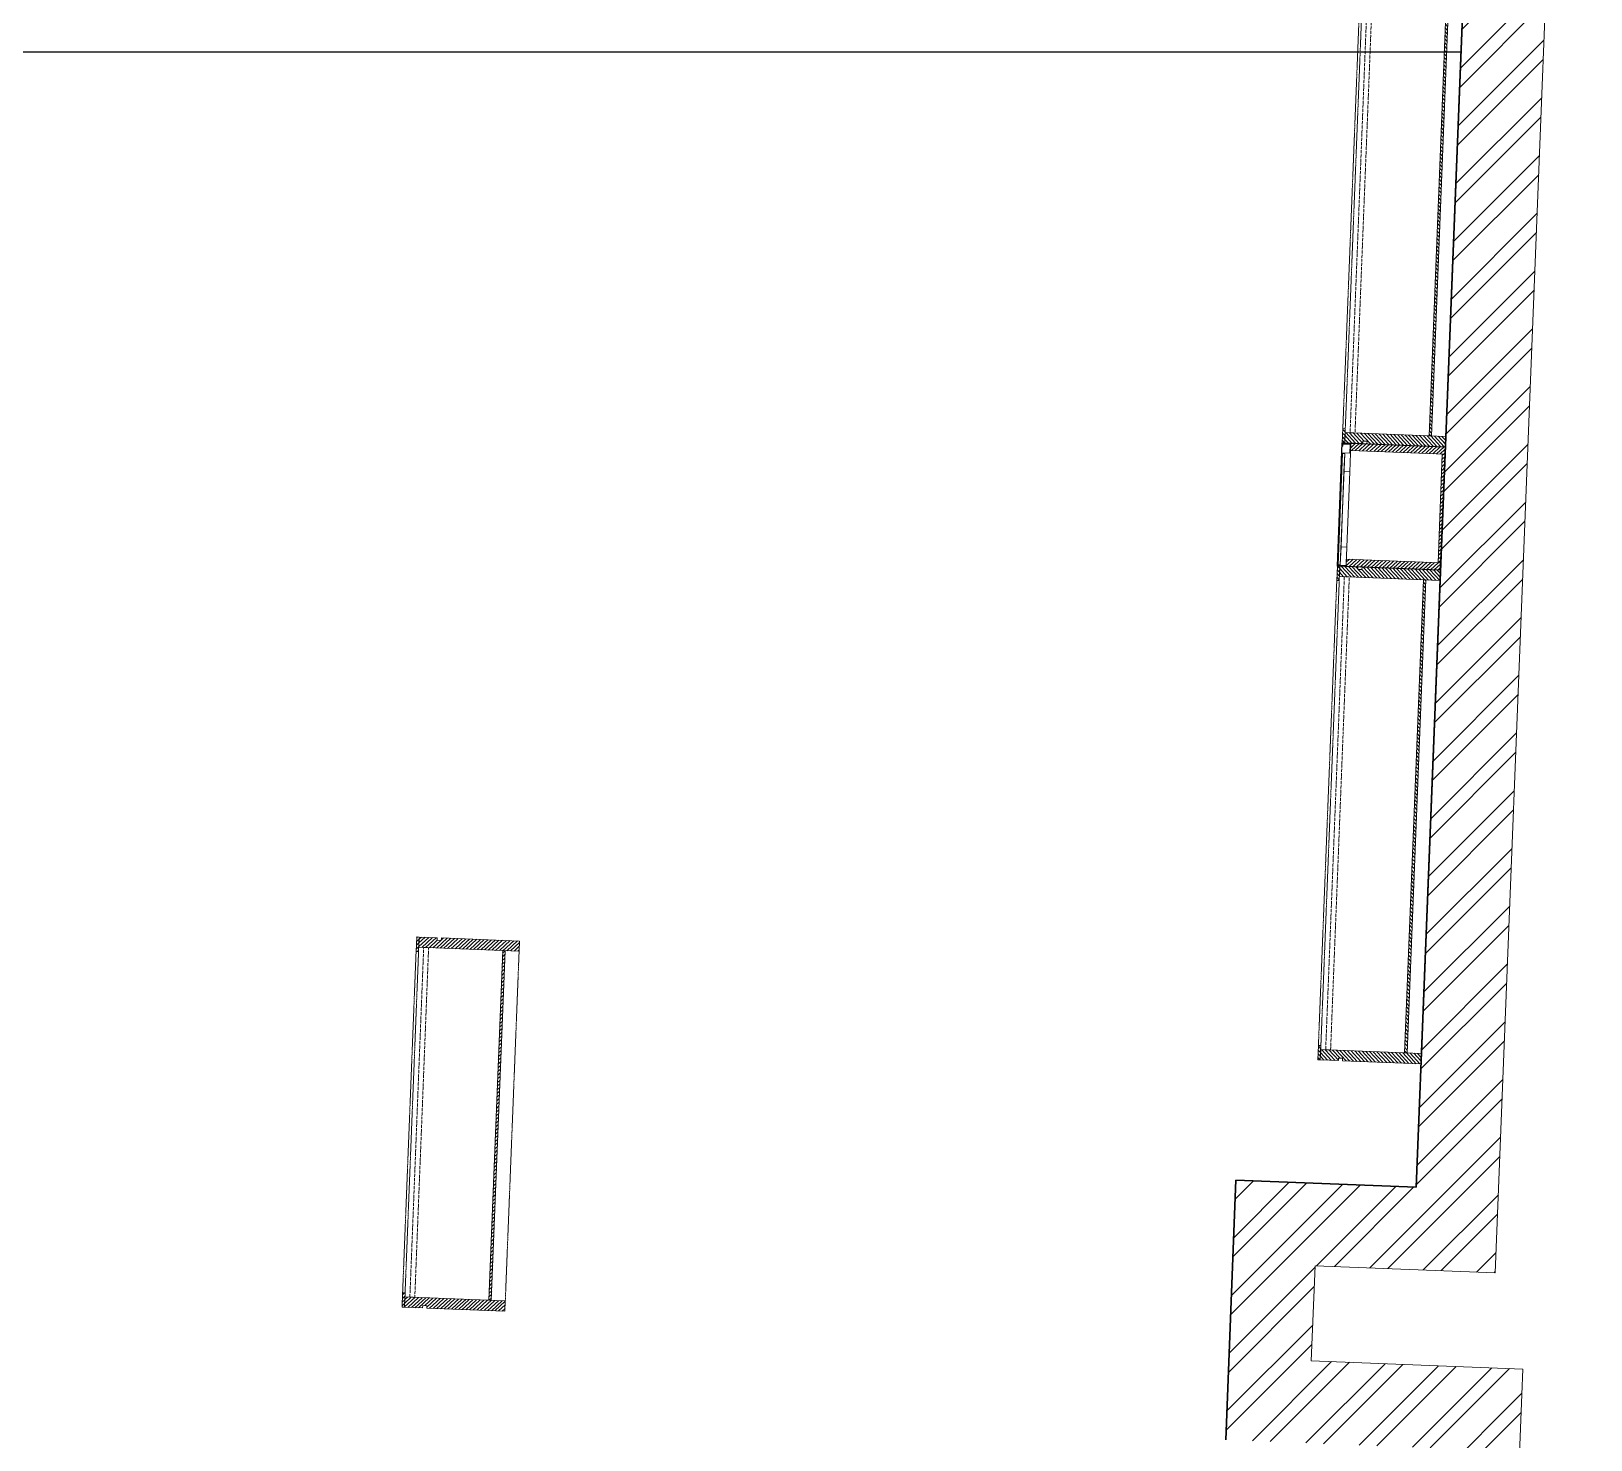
# Model space of a CAD drawing. Header units: millimetres. Extents: x -7692 to 2323, y -5243 to 5750.
# Drawn here: x -1465 to 2323, y -1460 to 1961 of the extents above; entities that cross this region are included whole.
import ezdxf

# ---------------------------------------------------------------- set-up
doc = ezdxf.new("R2010")
doc.units = ezdxf.units.MM
for name, pattern in [('a_p6_plan_L18$0$HIDDEN', [0.375, 0.25, -0.125]), ('ACAD_ISO03W100', [30, 12, -18]), ('DASHED', [100, -100])]:
    doc.linetypes.add(name, pattern=pattern)
for name, color, linetype, lineweight in [('I-LK FF&E', 1, 'Continuous', 9), ('LN-ELEVATION-1', 81, 'Continuous', 13), ('LN-ELEVATION-2', 103, 'Continuous', 20), ('LN-ELEVATION-3', 125, 'a_p6_plan_L18$0$HIDDEN', 18), ('LN-ELEVATION-4', 145, 'Continuous', 13), ('LN-HATCH', 251, 'Continuous', 0)]:
    doc.layers.add(name, color=color, linetype=linetype, lineweight=lineweight)
for name, color, linetype in [('RETAIL_SEPARATOR', 4, 'DASHED'), ('WALLS', 7, 'Continuous'), ('WALLS_3D', 7, 'Continuous')]:
    doc.layers.add(name, color=color, linetype=linetype)
pattern_1 = [(45, (4208834.247, 1706614.74), (-4.4901280605, 4.4901280605), [])]
pattern_2 = [(45, (4209134.247, 1706614.74), (-4.4901280605, 4.4901280605), [])]

# ---------------------------------------------------------------- blocks, each defined once
blk = doc.blocks.new('jj 1200')
at = {"layer": 'LN-HATCH', "ltscale": 0.5}
h = blk.add_hatch(dxfattribs=at)
h.set_pattern_fill('ANSI31', color=256, scale=2)
h.set_pattern_definition([(45, (4097187.331, 1708800.267), (-4.4901280605, 4.4901280605), [])])
h.paths.add_polyline_path([(792.1, 220), (792.1, 30), (786.1, 30), (786.1, 20), (792.1, 20), (792.1, -24), (767.1, -24), (767.1, 220)])
h.paths.add_polyline_path([(-382.9, 180), (767.1, 180), (767.1, 186), (-382.9, 186)])
h.paths.add_polyline_path([(757.1, -24), (757.1, -30), (792.1, -30), (792.1, -24)])
h.paths.add_polyline_path([(-407.9, 220), (-407.9, 30), (-401.9, 30), (-401.9, 20), (-407.9, 20), (-407.9, -24), (-382.9, -24), (-382.9, 220)])
h.paths.add_polyline_path([(-372.9, -24), (-372.9, -30), (-407.9, -30), (-407.9, -24)])
at = {"layer": 'LN-ELEVATION-1', "ltscale": 0.5}
for points in [[(-407.9, 220), (-407.9, 30), (-401.9, 30), (-401.9, 20), (-407.9, 20), (-407.9, -24), (-382.9, -24), (-382.9, 220)], [(792.1, 220), (792.1, 30), (786.1, 30), (786.1, 20), (792.1, 20), (792.1, -24), (767.1, -24), (767.1, 220)], [(-382.9, 180), (767.1, 180), (767.1, 186), (-382.9, 186)], [(-372.9, -24), (-372.9, -30), (-407.9, -30), (-407.9, -24)], [(757.1, -24), (757.1, -30), (792.1, -30), (792.1, -24)]]:
    blk.add_lwpolyline(points, close=True, dxfattribs=at)
at = {"layer": 'LN-ELEVATION-3', "ltscale": 0.5}
for p, q in [((767.1, 220), (-382.9, 220)), ((757.1, -24), (-372.9, -24)), ((-372.9, -30), (757.1, -30))]:
    blk.add_line(p, q, dxfattribs=at)
at = {"layer": 'LN-ELEVATION-4', "linetype": 'ACAD_ISO03W100', "ltscale": 0.05}
blk.add_lwpolyline([(767.1, 0), (-382.9, 0), (-382.9, -12), (767.1, -12)], close=True, dxfattribs=at)
blk = doc.blocks.new('JJ_FIXTURE_LARGE_2', base_point=(0, 0))
at = {"layer": 'I-LK FF&E', "xscale": -1}
blk.add_blockref('JJ 1200', (792.1, 30), dxfattribs=at)
blk = doc.blocks.new('mirror unit')
at = {"layer": 'LN-HATCH', "ltscale": 0.5}
h = blk.add_hatch(dxfattribs=at)
h.set_pattern_fill('ANSI31', color=256, scale=2)
h.set_pattern_definition([(45, (4060433.7416, 1708720.787), (-4.4901280605, 4.4901280605), [])])
h.paths.add_polyline_path([(212.9, 101.3), (230.9, 101.3), (230.9, -127.7), (212.9, -127.7)])
h.paths.add_polyline_path([(230.9, 95.3), (494.9, 95.3), (494.9, 101.3), (230.9, 101.3)])
h.paths.add_polyline_path([(512.9, 101.3), (494.9, 101.3), (494.9, -127.7), (512.9, -127.7)])
at = {"layer": 'Defpoints'}
blk.add_lwpolyline([(512.9, 101.3), (212.9, 101.3), (212.9, -148.7), (512.9, -148.7)], close=True, dxfattribs=at)
at = {"layer": 'LN-ELEVATION-1'}
for points in [[(212.9, 101.3), (230.9, 101.3), (230.9, -127.7), (212.9, -127.7)], [(230.9, 95.3), (494.9, 95.3), (494.9, 101.3), (230.9, 101.3)], [(512.9, 101.3), (494.9, 101.3), (494.9, -127.7), (512.9, -127.7)], [(259.9, -141.7), (259.9, -127.7), (214.9, -127.7), (214.9, -148.7), (223.9, -148.7), (223.9, -147.2), (216.4, -147.2), (216.4, -141.7)], [(442.9, -141.7), (442.9, -127.7), (487.9, -127.7), (487.9, -148.7), (478.9, -148.7), (478.9, -147.2), (486.4, -147.2), (486.4, -141.7)], [(504.9, -148.7), (504.9, -147.2), (509.4, -147.2), (509.4, -129.2), (487.9, -129.2), (487.9, -127.7), (510.9, -127.7), (510.9, -148.7)]]:
    blk.add_lwpolyline(points, close=True, dxfattribs=at)
at = {"layer": 'LN-ELEVATION-2', "color": 4, "lineweight": 0}
blk.add_lwpolyline([(216.4, -141.7), (486.4, -141.7), (486.4, -147.2), (216.4, -147.2)], close=True, dxfattribs=at)
at = {"layer": 'LN-ELEVATION-2'}
blk.add_lwpolyline([(259.9, -141.7), (442.9, -141.7), (442.9, -127.7), (259.9, -127.7)], close=True, dxfattribs=at)
at = {"layer": 'LN-ELEVATION-4', "ltscale": 0.5}
blk.add_line((478.9, -148.7), (223.9, -148.7), dxfattribs=at)
blk = doc.blocks.new('MIRROR_DIFFERENT_3', base_point=(0, 0))
at = {"layer": 'I-LK FF&E'}
blk.add_blockref('MIRROR UNIT', (-212.9, 148.7), dxfattribs=at)
blk = doc.blocks.new('JJ_FIXTURE_LARGE_3', base_point=(0, 0))
at = {"layer": 'I-LK FF&E', "xscale": -1}
blk.add_blockref('JJ 1200', (792.1, 30), dxfattribs=at)
blk = doc.blocks.new('jj 900')
at = {"layer": 'LN-HATCH', "ltscale": 0.5}
h = blk.add_hatch(dxfattribs=at)
h.set_pattern_fill('ANSI31', color=256, scale=50)
h.set_pattern_definition([(45, (0, 0), (-4.419417, 4.419417), [])])
h.paths.add_polyline_path([(-911.8, 0), (-911.8, -190), (-905.8, -190), (-905.8, -200), (-911.8, -200), (-911.8, -244), (-886.8, -244), (-886.8, 0)])
h = blk.add_hatch(dxfattribs=at)
h.set_pattern_fill('ANSI31', color=256, scale=2)
h.set_pattern_definition(pattern_1)
h.paths.add_polyline_path([(-11.8, 0), (-11.8, -190), (-17.8, -190), (-17.8, -200), (-11.8, -200), (-11.8, -244), (-36.8, -244), (-36.8, 0)])
h = blk.add_hatch(dxfattribs=at)
h.set_pattern_fill('ANSI31', color=256, scale=2)
h.set_pattern_definition(pattern_2)
h.paths.add_polyline_path([(-36.8, -40), (-886.8, -40), (-886.8, -34), (-36.8, -34)])
h = blk.add_hatch(dxfattribs=at)
h.set_pattern_fill('ANSI31', color=256, scale=2)
h.set_pattern_definition(pattern_2)
h.paths.add_polyline_path([(-876.8, -244), (-876.8, -250), (-911.8, -250), (-911.8, -244)])
h = blk.add_hatch(dxfattribs=at)
h.set_pattern_fill('ANSI31', color=256, scale=2)
h.set_pattern_definition(pattern_1)
h.paths.add_polyline_path([(-46.8, -244), (-46.8, -250), (-11.8, -250), (-11.8, -244)])
at = {"layer": 'LN-ELEVATION-1', "ltscale": 0.5}
for points in [[(-911.8, 0), (-911.8, -190), (-905.8, -190), (-905.8, -200), (-911.8, -200), (-911.8, -244), (-886.8, -244), (-886.8, 0)], [(-11.8, 0), (-11.8, -190), (-17.8, -190), (-17.8, -200), (-11.8, -200), (-11.8, -244), (-36.8, -244), (-36.8, 0)], [(-36.8, -40), (-886.8, -40), (-886.8, -34), (-36.8, -34)], [(-876.8, -244), (-876.8, -250), (-911.8, -250), (-911.8, -244)], [(-46.8, -244), (-46.8, -250), (-11.8, -250), (-11.8, -244)]]:
    blk.add_lwpolyline(points, close=True, dxfattribs=at)
at = {"layer": 'LN-ELEVATION-3', "ltscale": 0.5}
for p, q in [((-886.8, 0), (-36.8, 0)), ((-876.8, -244), (-46.8, -244)), ((-46.8, -250), (-876.8, -250))]:
    blk.add_line(p, q, dxfattribs=at)
at = {"layer": 'LN-ELEVATION-4', "linetype": 'ACAD_ISO03W100', "ltscale": 0.05}
blk.add_lwpolyline([(-886.8, -220), (-36.8, -220), (-36.8, -232), (-886.8, -232)], close=True, dxfattribs=at)
blk = doc.blocks.new('JJ_FIXTURE_MEDIUM_2', base_point=(0, 0))
at = {"layer": 'I-LK FF&E'}
blk.add_blockref('JJ 900', (911.8, 250), dxfattribs=at)

msp = doc.modelspace()

# ---------------------------------------------------------------- hatches: boundary and pattern name
at = {"layer": 'LENS_HATCH_WALL', "true_color": 0x787878}
h = msp.add_hatch(dxfattribs=at)
h.set_pattern_fill('ANSI32', scale=10, angle=90)
h.set_pattern_definition([(45, (0, 0), (-67.3519, 67.3519), []), (45, (44.9, 0), (-67.3519, 67.3519), [])])
h.paths.add_polyline_path([(2006, -5124.8), (2157.6, -1288.6), (1643.7, -1268.3), (1652.9, -1037.3), (2090.6, -1054.6), (2322.7, 4816.4), (1874.9, 4834), (1893.9, 5315.3), (579.1, 5228.1), (-1772.1, 5316.8), (-1764.6, 5507.9), (-4729.6, 5625.1), (-4746.9, 5187.5), (-4984.5, 5196.9), (-4966.3, 5658.7), (-7276.7, 5750), (-7692.4, -4768.6), (-4222.3, -4905.8), (-4226.6, -5016.3), (-2415.7, -5087.9), (-2418.5, -5160.6)])
h.paths.add_polyline_path([(-2218.1, -5154), (-2207.9, -4895.9), (-4018.9, -4824.4), (-4014.5, -4713.8), (-7484.6, -4576.7), (-7084.7, 5542.3), (-5174, 5466.7), (-5192.3, 5004.9), (-4555, 4979.7), (-4537.7, 5417.4), (-1972.3, 5316), (-1980.4, 5112.3), (578.5, 5167.1), (1686.2, 5123.4), (1667.1, 4642.1), (2114.9, 4624.4), (1898.7, -846.9), (1460.9, -829.6), (1436, -1460.2), (1949.8, -1480.6), (1806, -5121.4)])

# ---------------------------------------------------------------- linework, layer by layer
at = {"layer": 'LENS_WALL_OUTLINE', "lineweight": 13, "true_color": 0xffffff}
msp.add_lwpolyline([(2006, -5124.8), (2157.6, -1288.6), (1643.7, -1268.3), (1652.9, -1037.3), (2090.6, -1054.6), (2322.7, 4816.4), (1874.9, 4834), (1893.9, 5315.3), (579.1, 5228.1), (-1772.1, 5316.8), (-1764.6, 5507.9), (-4729.6, 5625.1), (-4746.9, 5187.5), (-4984.5, 5196.9), (-4966.3, 5658.7), (-7276.7, 5750), (-7692.4, -4768.6), (-4222.3, -4905.8), (-4226.6, -5016.3), (-2415.7, -5087.9), (-2418.5, -5160.6)], close=True, dxfattribs=at)
at = {"layer": 'RETAIL_SEPARATOR'}
msp.add_line((-7228.2, 1911.2), (2007.7, 1911.2), dxfattribs=at)
at = {"layer": 'WALLS'}
for p, q in [((2040.3, 2735.9), (1898.7, -846.9)), ((1460.9, -829.6), (1436, -1460.2)), ((1898.7, -846.9), (1460.9, -829.6))]:
    msp.add_line(p, q, dxfattribs=at)
at = {"layer": 'WALLS_3D'}
for points in [[(2040.3, 2735.9), (1898.7, -846.9), (1898.7, -846.9, 2718.5), (2040.3, 2735.9, 2718.5)], [(1460.9, -829.6), (1436, -1460.2), (1436, -1460.2, 2862), (1460.9, -829.6, 2862)], [(1898.7, -846.9), (1460.9, -829.6), (1460.9, -829.6, 2718.5), (1898.7, -846.9, 2718.5)]]:
    msp.add_3dface(points, dxfattribs=at)

# ---------------------------------------------------------------- block references
at = {"yscale": -1}
for name, p, rotation in [('JJ_FIXTURE_LARGE_3', (1719, 961.6), 87.73674092206838), ('MIRROR_DIFFERENT_3', (1707.1, 661.9), 87.73674092206838), ('JJ_FIXTURE_LARGE_2', (1659.7, -537.2), 87.73674092206838), ('JJ_FIXTURE_MEDIUM_2', (-564.6, -1138.1), 87.73674823352201)]:
    msp.add_blockref(name, p, dxfattribs=dict(at, rotation=rotation))

doc.saveas('drawing.dxf')
